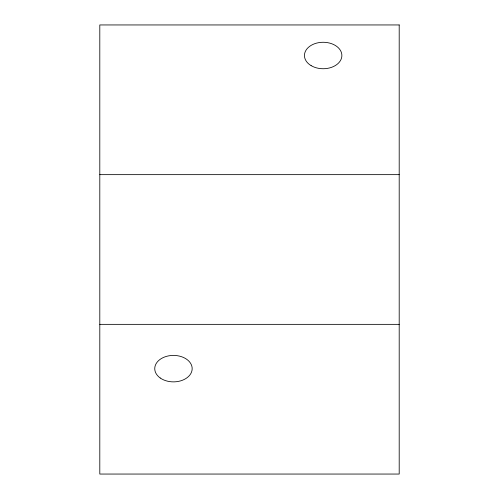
<?xml version="1.0" encoding="UTF-8"?>
<svg xmlns="http://www.w3.org/2000/svg" width="499" height="499" viewBox="0 0 499 499"><rect width="100%" height="100%" fill="white"/><g stroke="black" fill="none" stroke-linecap="round" stroke-linejoin="round"><path stroke-width="0.75" d="M99.8 174.65L399.2 174.65M99.8 324.35L399.2 324.35M399.2 24.95L99.8 24.95L99.8 474.05L399.2 474.05L399.2 24.95M311.127 65.637A18.713 13.23 0 0 0 341.59 57.809A18.713 13.23 0 0 0 316.771 43.07A18.713 13.23 0 0 0 311.127 65.637M160.229 377.999A18.713 13.23 0 0 0 191.535 372.067A18.713 13.23 0 0 0 168.618 355.862A18.713 13.23 0 0 0 160.229 377.999"/></g></svg>
